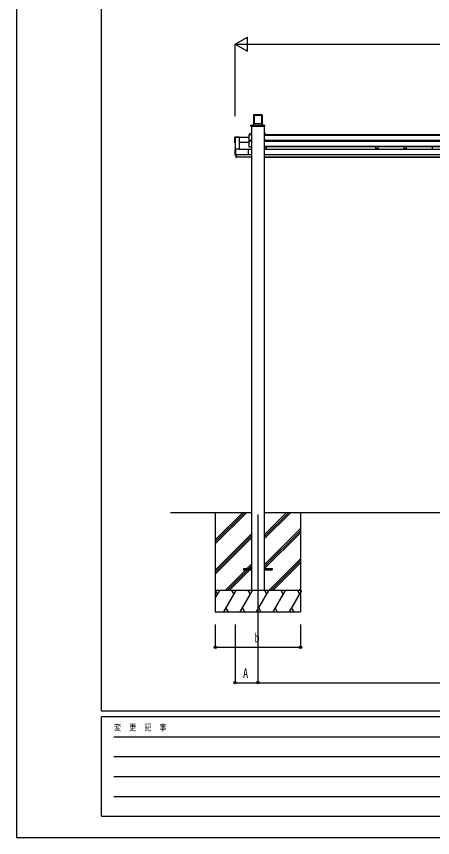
# Model space of a CAD drawing. Units: millimetres, scale not verified. Extents: x -8410 to 8410, y -5940 to 5940.
# Drawn here: x -8410 to -5480, y -5940 to -158 of the extents above; entities that cross this region are included whole.
import ezdxf
from ezdxf.enums import TextEntityAlignment as Align

# ---------------------------------------------------------------- set-up
doc = ezdxf.new("R2010")
doc.units = ezdxf.units.MM
doc.header["$LTSCALE"] = 30
for name, color, linetype in [('0-3_YKK_11', 7, 'Continuous'), ('0-5_YKK_12', 2, 'Continuous'), ('0-6_YKK_A1', 4, 'Continuous'), ('0-7_YKK_D', 6, 'Continuous'), ('0-8_YKK_ZWAK', 7, 'Continuous')]:
    doc.layers.add(name, color=color, linetype=linetype)
doc.styles.add('ＭＳ ゴシック', font='')
doc.styles.get('ＭＳ ゴシック').set_extended_font_data('MS Gothic')

msp = doc.modelspace()

# ---------------------------------------------------------------- linework, layer by layer
at = {"layer": '0-3_YKK_11'}
for p, q in [((-6755.16, -4045.01), (-6755.16, -4054.99)), ((-6664.76, -4045.01), (-6664.76, -4054.99))]:
    msp.add_line(p, q, dxfattribs=at)
msp.add_lwpolyline([(-6664.76, -4200), (-6665.26, -4200), (-6754.66, -4200), (-6755.16, -4200)], dxfattribs=at)
at = {"layer": '0-5_YKK_12'}
msp.add_line((-6709.96, -3666.18), (-6709.96, -4511.84), dxfattribs=at)
at = {"layer": '0-6_YKK_A1'}
for p, q in [((-6741.21, -856.6), (-6741.21, -914.68)), ((-6738.7, -856.6), (-6741.21, -856.6)), ((-6740.85, -850.63), (-6741.2, -856.25)), ((-6741.2, -856.25), (-6738.69, -856.25)), ((-6679.57, -850.16), (-6740.35, -850.16)), ((-6738.7, -856.6), (-6738.7, -914.43)), ((-6738.43, -852.16), (-6738.69, -856.25)), ((-6738.43, -852.16), (-6681.49, -852.16)), ((-6738.43, -852.16), (-6738, -852.22)), ((-6738, -914.43), (-6738, -852.22)), ((-6738, -852.22), (-6681.92, -852.22)), ((-6737.46, -854.17), (-6737.46, -914.43)), ((-6736.46, -853.23), (-6683.46, -853.23)), ((-6736.46, -853.23), (-6736.46, -914.43)), ((-6683.46, -853.23), (-6683.46, -914.43)), ((-6682.46, -854.17), (-6682.46, -914.43)), ((-6681.49, -852.16), (-6681.23, -856.25)), ((-6681.23, -856.25), (-6678.72, -856.25)), ((-6681.22, -856.6), (-6681.22, -914.43)), ((-6678.71, -856.6), (-6681.22, -856.6)), ((-6679.07, -850.63), (-6678.72, -856.25)), ((-6678.71, -856.6), (-6678.71, -914.68)), ((-6759.85, -931.28), (-6759.39, -923.94)), ((-6758.39, -923), (-6757.77, -923)), ((-6757.77, -923), (-6662.15, -923)), ((-6741.55, -915.37), (-6742.02, -923)), ((-6741.55, -923), (-6741.55, -915.37)), ((-6679.37, -914.43), (-6740.55, -914.43)), ((-6740.55, -914.43), (-6740.55, -922.93)), ((-6679.37, -914.43), (-6740.55, -914.43)), ((-6740.55, -914.43), (-6740.55, -914.43)), ((-6740.55, -922.93), (-6679.37, -922.93)), ((-6679.37, -922.93), (-6679.37, -914.43)), ((-6679.37, -914.43), (-6679.37, -914.43)), ((-6677.9, -923), (-6678.37, -915.37)), ((-6678.37, -915.37), (-6678.37, -923)), ((-6662.15, -923), (-6661.53, -923)), ((-6660.07, -931.28), (-6660.53, -923.94)), ((-6758.72, -931.84), (-6759.35, -931.84)), ((-6661.21, -931.84), (-6758.72, -931.84)), ((-6757.83, -976.57), (-6757.83, -984)), ((-6755.16, -976.07), (-6757.33, -976.07)), ((-6755.16, -931.84), (-6755.16, -4200)), ((-6664.76, -931.84), (-6664.76, -4200)), ((-6662.59, -976.07), (-6663.46, -976.07)), ((-6660.57, -931.84), (-6661.21, -931.84)), ((-6872.46, -1006.93), (-6872.46, -1007.3)), ((-6872.46, -1048.32), (-6872.46, -1007.3)), ((-6871.99, -1006.43), (-6864.46, -1005.94)), ((-6871.99, -1006.43), (-6864.46, -1005.94)), ((-6871.99, -1006.43), (-6871.99, -1006.43)), ((-6870.96, -1008.28), (-6870.96, -1090.5)), ((-6841.46, -1007.78), (-6870.46, -1007.78)), ((-6870.46, -1007.78), (-6870.46, -1090.5)), ((-6865.46, -1007.52), (-6771.46, -1007.52)), ((-6865.46, -1007.52), (-6865.46, -1007.74)), ((-6865.46, -1007.52), (-6865.46, -1007.52)), ((-6865.46, -1007.52), (-6771.46, -1007.52)), ((-6865.46, -1007.74), (-6865.46, -1007.78)), ((-6864.46, -1006.24), (-6864.46, -1005.94)), ((-6864.46, -1006.56), (-6864.46, -1006.24)), ((-6864.46, -1007.26), (-6864.46, -1006.56)), ((-6864.46, -1007.52), (-6864.46, -1007.26)), ((-6841.46, -1007.78), (-6841.46, -1092.05)), ((-6840.96, -1008.28), (-6840.96, -1092.1)), ((-6771.66, -988.12), (-6771.66, -991.84)), ((-6771.66, -1033.78), (-6771.66, -991.84)), ((-6771.66, -1032.6), (-6771.66, -1036.32)), ((-6771.66, -1078.26), (-6771.66, -1036.32)), ((-6755.66, -986.63), (-6770.16, -986.63)), ((-6755.66, -990.34), (-6770.16, -990.34)), ((-6770.16, -992.14), (-6770.16, -992.11)), ((-6770.16, -1031.1), (-6770.16, -992.14)), ((-6755.66, -1031.1), (-6770.16, -1031.1)), ((-6755.66, -1034.82), (-6770.16, -1034.82)), ((-6770.16, -1036.62), (-6770.16, -1036.59)), ((-6770.16, -1078.26), (-6770.16, -1036.62)), ((-6754.66, -991.84), (-6769.96, -991.84)), ((-6755.66, -991.84), (-6769.86, -991.84)), ((-6755.66, -1036.32), (-6769.86, -1036.32)), ((-6755.83, -984), (-6757.83, -984)), ((-6755.66, -991.84), (-6755.66, -986.63)), ((-6755.66, -1036.32), (-6755.66, -1031.1)), ((-6664.76, -993.81), (-3467.16, -993.81)), ((-6664.76, -1029.26), (-3467.16, -1029.26)), ((-6664.76, -1036.79), (-3467.16, -1036.79)), ((-6663.96, -989.67), (-3467.96, -989.67)), ((-6663.96, -989.67), (-3467.96, -989.67)), ((-6662.46, -984), (-6662.46, -988.85)), ((-6662.46, -1021.05), (-6662.46, -1022.3)), ((-6662.46, -1022.3), (-6662.46, -1029.26)), ((-6872.46, -1091), (-6872.46, -1132.95)), ((-6871.99, -1048.82), (-6870.96, -1048.88)), ((-6866.26, -1090.5), (-6871.96, -1090.5)), ((-6865.66, -1090.71), (-6864.46, -1090.71)), ((-6865.66, -1090.71), (-6865.66, -1090.71)), ((-6864.46, -1091.36), (-6864.46, -1090.71)), ((-6864.46, -1090.71), (-6864.46, -1090.71)), ((-6864.46, -1091.88), (-6864.46, -1091.36)), ((-6864.46, -1132.9), (-6864.46, -1091.88)), ((-6841.46, -1092.05), (-6864.46, -1092.05)), ((-6840.96, -1043), (-6771.46, -1043)), ((-6840.96, -1091.47), (-6754.66, -1091.47)), ((-6840.96, -1091.47), (-6754.66, -1091.47)), ((-6774.96, -1092.32), (-6774.96, -1092.1)), ((-6774.96, -1092.84), (-6774.96, -1092.32)), ((-6774.96, -1131.79), (-6774.96, -1092.84)), ((-6774.96, -1094.04), (-6774.16, -1094.04)), ((-6774.96, -1094.04), (-6774.16, -1094.04)), ((-6774.96, -1094.42), (-6774.16, -1094.42)), ((-6774.96, -1094.47), (-6774.16, -1094.47)), ((-6774.96, -1094.47), (-6774.16, -1094.47)), ((-6774.96, -1094.9), (-6774.16, -1094.9)), ((-6774.96, -1095.4), (-6774.16, -1095.4)), ((-6771.66, -1078.26), (-6770.16, -1078.26)), ((-6754.66, -1078.26), (-6769.96, -1078.26)), ((-6664.76, -1072.24), (-3467.16, -1072.24)), ((-3467.16, -1076.99), (-6664.76, -1076.99)), ((-6664.76, -1091.47), (-3467.16, -1091.47)), ((-6664.76, -1091.47), (-3467.16, -1091.47)), ((-6664.76, -1092.84), (-3467.16, -1092.84)), ((-6663.96, -1094.04), (-6664.76, -1094.04)), ((-6663.96, -1094.04), (-6664.76, -1094.04)), ((-6652.96, -1076.99), (-6652.96, -1091.47)), ((-6651.96, -1076.99), (-6651.96, -1091.47)), ((-5879.96, -1091.47), (-5879.96, -1076.99)), ((-5878.96, -1090.99), (-5878.96, -1076.99)), ((-5878.96, -1090.99), (-5863.96, -1090.99)), ((-5863.96, -1090.99), (-5863.96, -1076.99)), ((-5862.96, -1091.47), (-5862.96, -1076.99)), ((-5862.66, -1091.47), (-5862.66, -1076.99)), ((-5679.96, -1091.47), (-5679.96, -1076.99)), ((-5678.96, -1090.99), (-5678.96, -1076.99)), ((-5678.96, -1090.99), (-5663.96, -1090.99)), ((-5663.96, -1090.99), (-5663.96, -1076.99)), ((-5662.96, -1091.47), (-5662.96, -1076.99)), ((-5662.66, -1091.47), (-5662.66, -1076.99)), ((-5479.96, -1091.47), (-5479.96, -1076.99)), ((-6871.96, -1133.44), (-6866.26, -1133.44)), ((-6864.46, -1133.43), (-6865.66, -1133.43)), ((-6865.46, -1133.43), (-6865.46, -1151.5)), ((-6865.46, -1151.5), (-6862.96, -1151.5)), ((-6754.66, -1132.26), (-6864.46, -1132.26)), ((-6864.46, -1133.38), (-6864.46, -1132.9)), ((-6864.46, -1133.38), (-6864.46, -1133.43)), ((-6862.96, -1132.26), (-6862.96, -1151.5)), ((-6862.46, -1132.26), (-6862.46, -1149.47)), ((-6862.46, -1149.47), (-6862.46, -1149.97)), ((-6754.66, -1149.97), (-6862.46, -1149.97)), ((-6774.96, -1132.26), (-6774.96, -1131.79)), ((-3467.16, -1132.26), (-6664.76, -1132.26)), ((-6664.76, -1149.47), (-3467.16, -1149.47)), ((-3467.16, -1149.97), (-6664.76, -1149.97)), ((-7324.51, -3650), (-6755.16, -3650)), ((-7009.96, -3650), (-7009.96, -4350)), ((-7009.96, -3844.32), (-6815.64, -3650)), ((-7009.96, -3858.46), (-6801.5, -3650)), ((-7009.96, -3872.6), (-6787.35, -3650)), ((-6664.76, -3650), (-3467.16, -3650)), ((-6664.62, -3835.63), (-6478.99, -3650)), ((-6664.62, -3821.49), (-6493.13, -3650)), ((-6664.62, -3807.35), (-6507.27, -3650)), ((-6409.96, -3650), (-6409.96, -4350)), ((-7009.96, -4056.45), (-6755.02, -3801.51)), ((-7009.96, -4070.59), (-6755.02, -3815.65)), ((-6664.62, -4019.48), (-6409.96, -3764.82)), ((-6664.62, -4033.62), (-6409.96, -3778.96)), ((-6662.36, -4045.5), (-6409.96, -3793.11)), ((-7009.96, -4084.74), (-6755.02, -3829.8)), ((-6633.01, -4200), (-6409.96, -3976.95)), ((-6810.02, -4045.5), (-6810.02, -4054.5)), ((-6810.02, -4045.5), (-6755.02, -4045.5)), ((-6786.88, -4045.5), (-6755.02, -4013.64)), ((-6772.73, -4045.5), (-6755.02, -4027.78)), ((-6758.59, -4045.5), (-6755.02, -4041.93)), ((-6665.02, -4045.5), (-6610.02, -4045.5)), ((-6618.87, -4200), (-6409.96, -3991.09)), ((-6610.02, -4045.5), (-6610.02, -4054.5)), ((-6604.72, -4200), (-6409.96, -4005.24)), ((-6941.38, -4200), (-6795.88, -4054.5)), ((-6927.23, -4200), (-6781.73, -4054.5)), ((-6913.09, -4200), (-6767.59, -4054.5)), ((-6810.02, -4054.5), (-6755.02, -4054.5)), ((-6665.02, -4054.5), (-6610.02, -4054.5)), ((-6409.96, -4200), (-7009.96, -4200)), ((-7009.96, -4254.54), (-6978.47, -4200)), ((-6993.47, -4225.98), (-7008.47, -4200)), ((-6949.6, -4350), (-6863, -4200)), ((-6878, -4225.98), (-6893, -4200)), ((-6834.13, -4350), (-6747.53, -4200)), ((-6762.53, -4225.98), (-6777.53, -4200)), ((-6718.66, -4350), (-6632.06, -4200)), ((-6647.06, -4225.98), (-6662.06, -4200)), ((-6603.19, -4350), (-6516.59, -4200)), ((-6531.59, -4225.98), (-6546.59, -4200)), ((-6487.72, -4350), (-6401.12, -4200)), ((-6431.12, -4200), (-6416.12, -4225.98)), ((-6420.88, -4200), (-6409.96, -4189.08)), ((-6934.6, -4324.02), (-6919.6, -4350)), ((-6819.13, -4324.02), (-6804.13, -4350)), ((-6703.66, -4324.02), (-6688.66, -4350)), ((-6588.19, -4324.02), (-6573.19, -4350)), ((-6472.72, -4324.02), (-6457.72, -4350)), ((-7009.96, -4350), (-6409.96, -4350))]:
    msp.add_line(p, q, dxfattribs=at)
for points in [[(-6681.92, -914.43), (-6681.92, -852.22), (-6681.49, -852.16)], [(-6662.09, -976.57), (-6662.09, -984), (-6662.46, -984)], [(-6755.83, -984), (-6755.4, -983.63), (-6755.16, -983.63)], [(-6664.76, -989.35), (-6663.96, -989.35), (-6663.96, -989.67)], [(-6865.98, -1090.7), (-6865.9, -1090.7), (-6865.72, -1090.71), (-6865.66, -1090.71)], [(-6774.96, -1092.1), (-6774.96, -1092.1), (-6774.96, -1091.47), (-6774.96, -1091.47)], [(-6663.96, -1092.84), (-6663.96, -1092.32), (-6663.96, -1092.1), (-6663.96, -1092.1), (-6663.96, -1091.47), (-6663.96, -1091.47)]]:
    msp.add_lwpolyline(points, dxfattribs=at)
for points in [[(-5870.06, -1089.84), (-5870.24, -1089.9), (-5870.76, -1089.94), (-5871.56, -1089.98), (-5872.54, -1090), (-5873.58, -1090), (-5874.56, -1089.98), (-5875.36, -1089.94), (-5875.88, -1089.9), (-5876.06, -1089.84), (-5875.88, -1089.79), (-5875.36, -1089.74), (-5874.56, -1089.71), (-5873.58, -1089.69), (-5872.54, -1089.69), (-5871.56, -1089.71), (-5870.76, -1089.74), (-5870.24, -1089.79)], [(-5873.06, -1074.51), (-5874.05, -1074.52), (-5874.91, -1074.55), (-5875.52, -1074.59), (-5875.8, -1074.64), (-5875.71, -1074.7), (-5875.25, -1074.74), (-5874.51, -1074.78), (-5873.57, -1074.8), (-5872.56, -1074.8), (-5871.61, -1074.78), (-5870.87, -1074.74), (-5870.42, -1074.7), (-5870.32, -1074.64), (-5870.6, -1074.59), (-5871.21, -1074.55), (-5872.07, -1074.52)], [(-5670.06, -1089.84), (-5670.24, -1089.9), (-5670.76, -1089.94), (-5671.56, -1089.98), (-5672.54, -1090), (-5673.58, -1090), (-5674.56, -1089.98), (-5675.36, -1089.94), (-5675.88, -1089.9), (-5676.06, -1089.84), (-5675.88, -1089.79), (-5675.36, -1089.74), (-5674.56, -1089.71), (-5673.58, -1089.69), (-5672.54, -1089.69), (-5671.56, -1089.71), (-5670.76, -1089.74), (-5670.24, -1089.79)], [(-5673.06, -1074.51), (-5674.05, -1074.52), (-5674.91, -1074.55), (-5675.52, -1074.59), (-5675.8, -1074.64), (-5675.71, -1074.7), (-5675.25, -1074.74), (-5674.51, -1074.78), (-5673.57, -1074.8), (-5672.56, -1074.8), (-5671.61, -1074.78), (-5670.87, -1074.74), (-5670.42, -1074.7), (-5670.32, -1074.64), (-5670.6, -1074.59), (-5671.21, -1074.55), (-5672.07, -1074.52)]]:
    msp.add_lwpolyline(points, close=True, dxfattribs=at)
for centre, radius, start, end in [((-6740.55, -915.43), 1, 90, 176.48397), ((-6740.55, -915.43), 0.999, 89.96394, 176.45762), ((-6740.55, -923.93), 1, 89.99921, 111.32314), ((-6679.37, -915.43), 1, 3.51603, 90), ((-6679.37, -915.43), 0.999, 3.54238, 90.03606), ((-6664.96, -978.07), 2.5, 53.0436, 85.45262), ((-6871.96, -1006.93), 0.5, 93.6779, 180), ((-6871.96, -1006.93), 0.5, 93.45768, 179.96389), ((-6870.46, -1008.28), 0.5, 89.96074, 179.96069), ((-6841.46, -1008.28), 0.5, 0.03931, 90.03926), ((-6770.16, -988.12), 1.5, 89.96074, 179.96069), ((-6770.16, -991.84), 1.5, 89.96074, 179.96069), ((-6770.16, -1032.6), 1.5, 89.96074, 179.96069), ((-6770.16, -1036.32), 1.5, 89.96074, 179.96069), ((-6769.86, -992.14), 0.3, 89.96074, 179.96069), ((-6769.86, -1036.62), 0.3, 89.96074, 179.96069), ((-6755.44, -995.81), 7.68, 87.88183, 90.11928), ((-6755.44, -984.16), 7.68, 269.88072, 272.11817), ((-6664.96, -1021.05), 2.5, 0.03717, 85.45262), ((-6661.96, -988.85), 0.5, 180.03931, 270.03926), ((-6871.96, -1048.32), 0.5, 180.03611, 266.54232), ((-6841.46, -1092.55), 0.501, 66.51684, 90.00169), ((-6755.44, -1070.57), 7.68, 269.88072, 272.11817), ((-5878.96, -1091.99), 1, 89.98303, 148.55407), ((-5863.96, -1091.99), 1, 31.44593, 90.01697), ((-5678.96, -1091.99), 1, 89.98303, 148.55407), ((-5663.96, -1091.99), 1, 31.44593, 90.01697)]:
    msp.add_arc(centre, radius, start, end, dxfattribs=at)
for centre, major_axis, ratio, start_param, end_param in [((-6741.17, -856.22), (0.033, 0.5), 0.058294, 1.6269593, 2.4123574), ((-6740.35, -850.66), (0.407, -0.293), 0.996273, 2.1960283, 3.7015024), ((-6738.66, -856.22), (0.033, 0.5), 0.058294, 1.6269593, 2.4123574), ((-6736.46, -854.17), (1, 0), 0.946294, 1.5707963, 3.1415927), ((-6683.46, -854.17), (1, 0), 0.946294, 6.2831853, 7.8539816), ((-6681.26, -856.22), (-0.033, 0.5), 0.058294, 3.8708279, 4.6562261), ((-6679.57, -850.66), (0.407, 0.293), 0.996273, 5.7232756, 7.2287497), ((-6678.75, -856.22), (-0.033, 0.5), 0.058294, 3.8708279, 4.6562261), ((-6758.4, -924), (0.712, 0.702), 0.999635, 2.2496801, 2.3021238), ((-6758.39, -924), (1, 0), 0.996804, 1.5707963, 3.0281463), ((-6737.43, -873), (3.12, 50), 0.003252, 3.0894297, 3.1417953), ((-6682.49, -873), (-3.12, 50), 0.003252, 3.14139, 3.1937556), ((-6661.53, -924), (1, 0), 0.996804, 0.1134464, 1.5707963), ((-6661.52, -924), (0.712, -0.702), 0.999635, 0.8394688, 0.8919125), ((-6759.35, -931.34), (0.502, 0), 0.996804, 3.08059, 4.712389), ((-6759.85, -931.34), (0.031, 0.5), 0.003189, 1.4575447, 1.5099884), ((-6757.33, -976.57), (0.411, -0.287), 0.996037, 2.1817615, 3.7488309), ((-6662.59, -976.57), (0.411, 0.287), 0.996037, 5.675947, 7.2430164), ((-6660.57, -931.34), (0.502, 0), 0.996804, 4.712389, 6.344188), ((-6660.07, -931.34), (-0.031, 0.5), 0.003189, 4.7731969, 4.8256406), ((-6871.96, -1091), (-0.411, 0.287), 0.996037, 5.3233542, 6.8904236), ((-6866.26, -1090.8), (0, 0.3), 0.999505, 5.0800647, 6.2831853), ((-6871.96, -1132.94), (-0.411, -0.287), 0.996037, 5.675947, 7.2430164), ((-6866.26, -1133.14), (0, 0.3), 0.999505, 3.1415927, 3.4414764), ((-6865.66, -1133.43), (-0.6, 0), 0.008743, 4.712389, 5.7327475)]:
    msp.add_ellipse(centre, major_axis=major_axis, ratio=ratio, start_param=start_param, end_param=end_param, dxfattribs=at)
at = {"layer": '0-7_YKK_D'}
for p, q in [((-6870.46, -353.6), (-6783.86, -303.6)), ((-6783.86, -403.6), (-6783.86, -303.6)), ((-6870.46, -859.63), (-6870.46, -352.6)), ((-6870.46, -353.6), (-6783.86, -403.6)), ((-6870.46, -353.6), (-6697.26, -353.6)), ((-6770.46, -353.6), (-3360.96, -353.6)), ((-7009.96, -4438.99), (-7009.96, -4601)), ((-6870.96, -4438.99), (-6870.96, -4851)), ((-6709.96, -4438.99), (-6709.96, -4851)), ((-6709.96, -4438.99), (-6709.96, -4851)), ((-6409.96, -4438.99), (-6409.96, -4601)), ((-7009.96, -4600), (-6409.96, -4600)), ((-6870.96, -4850), (-6709.96, -4850)), ((-6709.96, -4850), (-3422.21, -4850))]:
    msp.add_line(p, q, dxfattribs=at)
for centre in [(-7009.96, -4600), (-6409.96, -4600), (-6870.96, -4850), (-6709.96, -4850), (-6709.96, -4850)]:
    msp.add_circle(centre, 8.5, dxfattribs=at)
at = {"layer": '0-8_YKK_ZWAK'}
for p, q in [((-7809.96, -5050), (-7809.96, 5550)), ((7790.04, -5050), (-7809.96, -5050)), ((-2609.96, -5090), (-7809.96, -5090)), ((-7809.96, -5790), (-7809.96, -5090)), ((-7724.96, -5230), (-2709.96, -5230)), ((-7724.96, -5370), (-2709.96, -5370)), ((-7724.96, -5510), (-2709.96, -5510)), ((-7724.96, -5650), (-2709.96, -5650)), ((-7809.96, -5790), (-2609.96, -5790))]:
    msp.add_line(p, q, dxfattribs=at)
msp.add_lwpolyline([(-8410, -5940), (8410, -5940), (8410, 5940), (-8410, 5940)], close=True, dxfattribs=at)

# ---------------------------------------------------------------- texts
at = {"layer": '0-7_YKK_D', "style": 'ＭＳ ゴシック', "width": 0.8}
for s, p in [('b', (-6733.96, -4585)), ('A', (-6814.46, -4835))]:
    msp.add_text(s, height=65.98, dxfattribs=at).set_placement(p, align=Align.BOTTOM_LEFT)
at = {"layer": '0-8_YKK_ZWAK', "style": 'ＭＳ ゴシック', "width": 0.8}
msp.add_text('変  更  記  事', height=43.99, dxfattribs=at).set_placement((-7722.62, -5200), align=Align.BOTTOM_LEFT)

doc.saveas('drawing.dxf')
